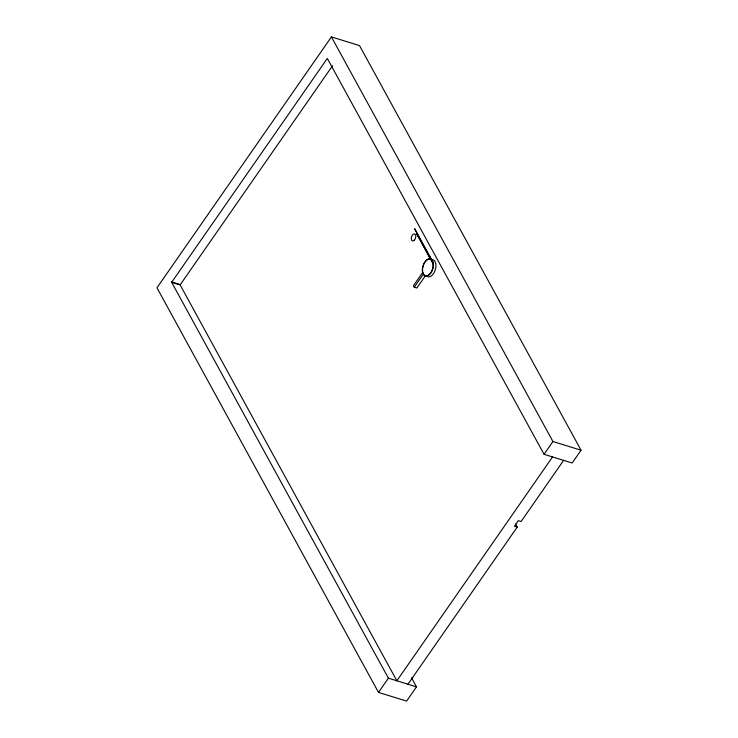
<?xml version="1.0" encoding="UTF-8"?>
<svg xmlns="http://www.w3.org/2000/svg" width="738" height="738" viewBox="0 0 738 738"><rect width="100%" height="100%" fill="white"/><g stroke="black" fill="none" stroke-linecap="round" stroke-linejoin="round"><path stroke-width="1.11" d="M552.541 456.923L396.859 680.796L180.127 284.914L171.668 282.294L327.312 58.431L544.054 454.304L572.162 462.994L581.046 450.217L359.526 45.599L331.417 36.9L156.973 287.792L378.502 692.41L406.583 701.1L416.49 686.866L411.509 677.77M180.127 284.914L332.515 65.774M414.258 287.22L423.4 274.075L422.57 272.562A8.893 5.092 -72.8 0 1 424.276 262.977A8.893 5.092 -72.8 0 1 430.383 258.973L432.505 260.791L433.243 266.603A8.893 5.092 -72.8 0 1 424.11 275.375L422.57 272.562L413.428 285.698L414.258 287.22L416.869 288.023L425.217 276.012M378.502 692.41L388.4 678.176L171.437 281.888L180.081 284.564M544.054 454.304L552.937 441.518L331.417 36.9M407.948 684.218L517.246 527.061L515.594 524.054M563.629 460.355L521.083 521.535L518.297 520.668L514.451 526.194L517.246 527.061M552.937 441.518L581.046 450.217M388.4 678.176L416.49 686.866M433.132 262.599L416.453 233.365L433.354 264.315L433.252 266.39A8.736 5 -72.8 0 1 426.361 275.827A8.736 5 -72.8 0 1 422.892 266.833A8.736 5 -72.8 0 1 430.383 258.973L414.655 228.706L433.114 262.424M431.629 259.711A8.893 5.092 -72.8 0 1 435.641 268.531A8.893 5.092 -72.8 0 1 427.902 276.824M414.221 240.265A3.625 2.076 -72.8 0 0 415.06 234.214A3.625 2.076 -72.8 0 0 411.343 237.784A3.625 2.076 -72.8 0 0 414.221 240.265"/></g></svg>
